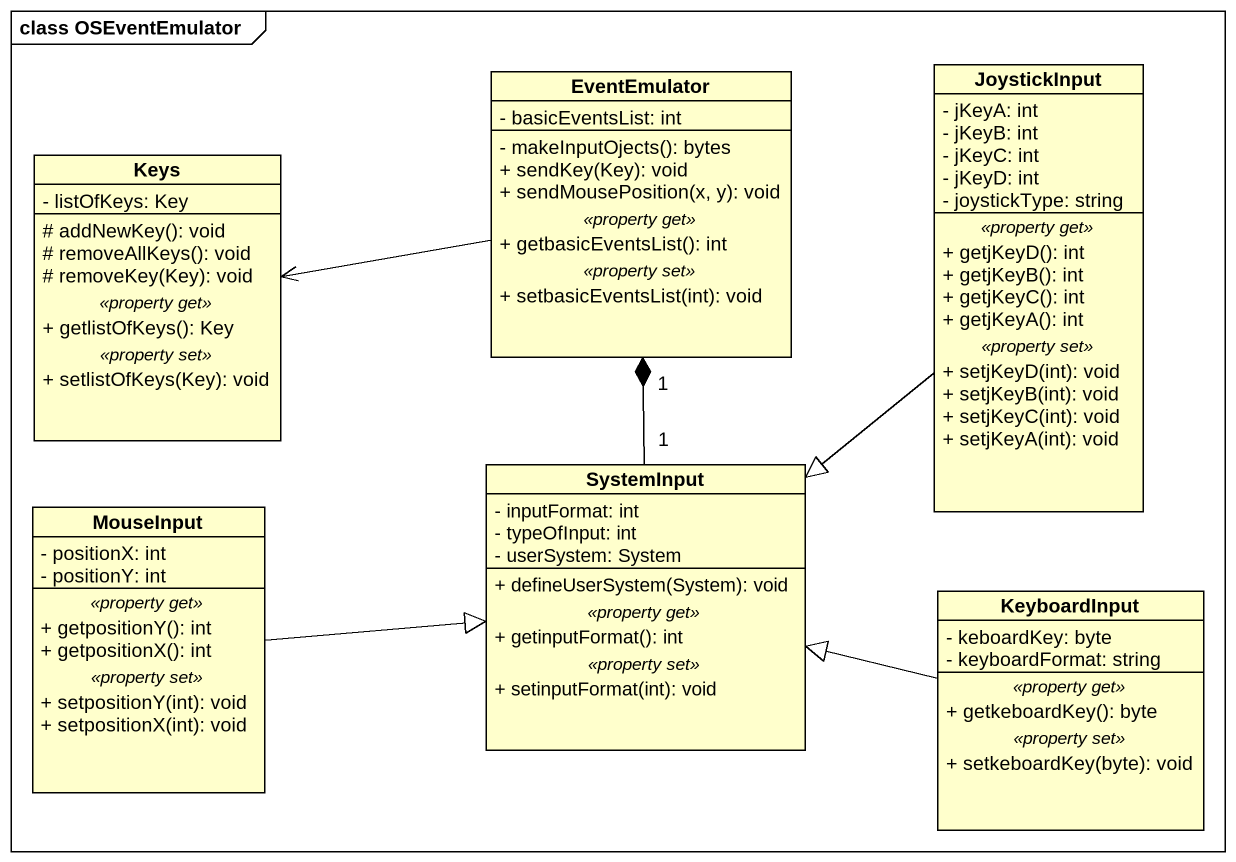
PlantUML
@startuml
mainframe class OSEventEmulator
hide circle
hide empty members
skinparam classAttributeIconSize 0
class JoystickInput {
  - jKeyA: int
  - jKeyB: int
  - jKeyC: int
  - jKeyD: int
  - joystickType: string
  .. <<property get>> ..
  + getjKeyD(): int
  + getjKeyB(): int
  + getjKeyC(): int
  + getjKeyA(): int
  .. <<property set>> ..
  + setjKeyD(int): void
  + setjKeyB(int): void
  + setjKeyC(int): void
  + setjKeyA(int): void
}
class EventEmulator {
  - basicEventsList: int
  --
  - makeInputOjects(): bytes
  + sendKey(Key): void
  + sendMousePosition(x, y): void
  .. <<property get>> ..
  + getbasicEventsList(): int
  .. <<property set>> ..
  + setbasicEventsList(int): void
}
class Keys {
  - listOfKeys: Key
  --
  # addNewKey(): void
  # removeAllKeys(): void
  # removeKey(Key): void
  .. <<property get>> ..
  + getlistOfKeys(): Key
  .. <<property set>> ..
  + setlistOfKeys(Key): void
}
class SystemInput {
  - inputFormat: int
  - typeOfInput: int
  - userSystem: System
  --
  + defineUserSystem(System): void
  .. <<property get>> ..
  + getinputFormat(): int
  .. <<property set>> ..
  + setinputFormat(int): void
}
class MouseInput {
  - positionX: int
  - positionY: int
  .. <<property get>> ..
  + getpositionY(): int
  + getpositionX(): int
  .. <<property set>> ..
  + setpositionY(int): void
  + setpositionX(int): void
}
class KeyboardInput {
  - keboardKey: byte
  - keyboardFormat: string
  .. <<property get>> ..
  + getkeboardKey(): byte
  .. <<property set>> ..
  + setkeboardKey(byte): void
}
JoystickInput --|> SystemInput
EventEmulator -left-> Keys
SystemInput "1" -up-* "1" EventEmulator
MouseInput -right-|> SystemInput
KeyboardInput -left-|> SystemInput
@enduml
